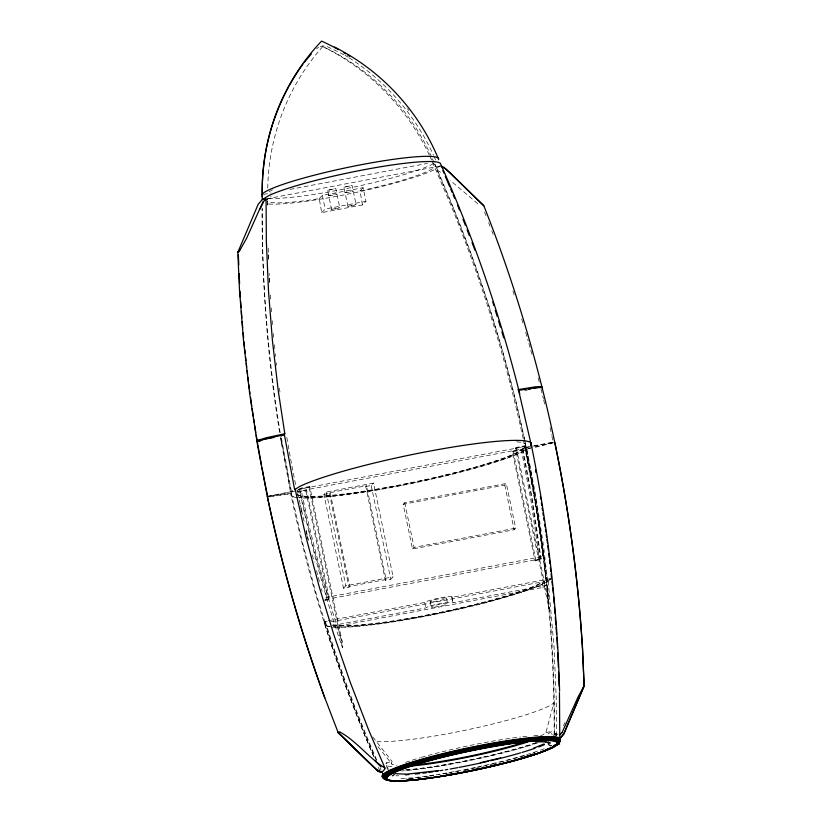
<?xml version="1.0" encoding="UTF-8"?>
<svg xmlns="http://www.w3.org/2000/svg" width="822" height="822" viewBox="0 0 822 822"><rect width="100%" height="100%" fill="white"/><g stroke="black" fill="none" stroke-linecap="round" stroke-linejoin="round"><path stroke-width="0.62" stroke-dasharray="4.11 3.08" d="M524.498 438.763L515.651 399.954L502.776 351.539L488.155 303.585L471.818 256.156L453.765 209.312L437.016 170.082L438.681 167.256M373.507 755.963C337.226 672.355 310.11 584.894 291.152 495.779L291.286 493.334L280.867 438.147M300.174 504.061L297.317 491.535L297.42 490.539L299.65 489.131L524.611 446.572C531.598 483.336 539.047 520.223 542.746 557.46L540.506 558.868L324.649 599.711L324.752 598.714L326.981 597.306L542.839 556.463M327.608 190.344L335.787 188.536L339.774 207.617L336.177 208.901L331.595 209.425L327.608 190.344L335.787 188.536M331.595 209.425L339.774 207.617M343.915 187.252L352.083 185.453L356.07 204.534L352.474 205.819L347.891 206.332L343.915 187.252L352.083 185.453M347.891 206.332L356.07 204.534M373.876 756.805L363.807 733.214L345.764 686.37L329.427 638.941L324.669 623.353L324.824 621.689L327.218 621.237M269.945 496.889L291.348 493.642L302.465 542.469L315.35 590.884L325.214 623.251L325.029 625.182A116.58 13.193 -11.8 0 0 332.417 627.063M524.611 446.572L524.518 447.569L522.278 448.976L297.317 491.535M296.537 494.269A117.71 13.327 -11.8 0 0 409.664 482.935A117.71 13.327 -11.8 0 0 525.063 447.466L525.402 443.839A117.71 13.327 -11.8 0 0 515.98 441.804M540.465 735.978A79.313 8.98 -11.8 0 0 545.931 732.546L553.915 702.697A93.431 10.573 -11.8 0 1 469.516 729.34A93.431 10.573 -11.8 0 1 375.356 740.92M563.46 725.877L564.991 722.476M319.244 198.616L322.358 195.4L363.108 187.693L365.954 201.318L362.451 204.935L321.7 212.651L319.244 198.616L318.052 198.821A86.053 9.741 -11.8 0 1 271.106 196.242M321.7 212.651L325.204 209.024L365.954 201.318M362.451 204.935L359.995 190.899L363.108 187.693M300.472 488.915L308.98 487.302L309.76 486.501L342.106 641.345L342.507 647.767L337.873 634.337A1387.68 1359.845 44.1 0 1 299.259 489.141M297.913 492.409L305.856 490.909L306.637 490.107L329.417 599.135L325.245 600.584M386.124 579.489L349.72 586.384L348.949 587.185L343.514 588.213L323.919 494.443L326.252 492.039L373.527 483.089L393.111 576.859L390.779 579.263L385.343 580.291L365.759 486.521L366.53 485.72L386.124 579.489L385.343 580.291M323.919 494.443L329.355 493.416L330.136 492.614L366.53 485.72M365.759 486.521L371.195 485.494L373.527 483.089M403.17 504.297L404.732 502.694L506.321 483.47L515.661 528.166L514.11 529.769L412.51 548.993L403.17 504.297L504.77 485.072L506.321 483.47M343.514 588.213L345.846 585.809L393.111 576.859M412.51 548.993L414.062 547.39L515.661 528.166M515.435 448.237L516.216 447.435L525.227 445.73A1387.68 1359.845 44.1 0 1 547.904 593.946L548.962 608.701L515.435 448.237L525.166 446.397A1387.68 1359.845 44.1 0 1 547.842 594.604L548.962 608.701M522.884 449.182L532.235 498.338L541.112 559.083L535.091 560.871L512.322 451.843L513.092 451.042L522.884 449.182L525.124 447.785L532.522 446.377M535.091 560.871L535.872 560.07L541.112 559.083M316.562 48.734L318.638 47.234M433.441 163.516L431.54 164.708A90.523 10.244 -11.8 0 1 350.316 187.796A90.523 10.244 -11.8 0 1 268.753 198.318M440.017 166.034L433.697 170A91.663 10.378 -11.8 0 1 350.162 193.653A91.663 10.378 -11.8 0 1 267.88 203.959M290.896 491.772L292.755 490.611M296.876 490.642L302.958 486.819M539.622 560.018L530.745 499.273L521.395 450.127L517.017 452.871A117.71 13.327 -11.8 0 1 394.704 486.203A117.71 13.327 -11.8 0 1 296.598 494.577M553.237 442.555L526.779 448.771L521.991 451.771A123.321 13.964 -11.8 0 1 409.603 483.593A123.321 13.964 -11.8 0 1 298.9 497.464M530.601 448.35L526.84 449.089L522.062 452.09A123.321 13.964 -11.8 0 1 409.675 483.901A123.321 13.964 -11.8 0 1 298.961 497.772M332.211 627.268L542.777 587.432L542.13 581.884L538.215 584.339A110.97 12.566 -11.8 0 1 429.978 614.404A110.97 12.566 -11.8 0 1 333.033 624.771M333.095 625.09A110.97 12.566 -11.8 0 0 444.25 611.804A110.97 12.566 -11.8 0 0 545.931 579.859L551.911 578.729L543.332 583.877A116.58 13.193 -11.8 0 1 438.311 613.695A116.58 13.193 -11.8 0 1 333.362 627.135M542.777 587.432L546.507 585.089C551.922 635.087 554.336 685.404 554.141 735.7M553.309 442.873L533.098 447.856M320.22 46.422L323.128 45.878L327.433 46.679L344.593 54.982M359.995 190.899L361.228 190.653A86.053 9.741 -11.8 0 0 432.228 163.414M263.492 194.424L271.055 192.985M289.981 189.409L427.461 163.393M440.222 165.993L267.767 198.626L267.808 204.935M524.693 390.861L527.19 390.388M309.76 486.501L300.749 488.206A1387.68 1359.845 44.1 0 0 339.373 633.402L342.106 641.345M267.284 496.241L294.41 491.114M525.063 447.466L532.461 446.069M533.694 445.832L554.655 441.866M269.811 496.087L294.471 491.422M533.755 446.151L554.716 442.185M296.845 491.957L306.637 490.107M512.322 451.843L521.395 450.127M324.176 600.132L329.417 599.135M376.733 759.929C357.036 714.719 339.805 668.409 325.307 621.278L424.717 602.464A14.015 1.582 -11.8 0 1 440.243 597.892A14.015 1.582 -11.8 0 1 451.884 597.327L551.295 578.513M330.578 621.915L542.13 581.884M332.365 625.604L425.858 607.92A14.015 1.582 -11.8 0 1 441.383 603.338A14.015 1.582 -11.8 0 1 453.025 602.773L546.507 585.089M388.446 770.841L386.741 762.662L392.176 761.634A79.313 8.98 -11.8 0 0 396.975 765.364M545.931 732.546L551.367 731.518L552.096 735.022M553.412 735.31A88.868 10.059 -11.8 0 0 555.764 733.512L557.665 733.152M291.286 493.334L267.684 496.591M324.669 623.353L325.214 623.251M437.016 170.082L442.02 173.052M267.756 188.094A225.803 221.272 44.1 0 1 322.697 46.556C370.681 68.729 410.157 108.638 431.55 156.992M477.788 203.702L450.251 180.419M377.966 746.623L391.94 764.08M372.798 736.964L392.176 761.634M433.934 162.324L432.588 159.201A84.923 9.617 -11.8 0 0 430.019 158.225M434.838 164.41C474.53 253.197 504.626 346.216 524.826 441.342M432.351 161.821L452.059 208.007A1387.68 1359.845 44.1 0 1 523.193 438.681M380.144 767.923L381.069 770.091M376.353 760.576C356.625 715.294 339.352 668.913 324.824 621.689M378.377 767.337L379.877 770.851M484.579 212.127L485.925 215.631M488.628 222.649L489.984 226.163M491.782 230.838L493.138 234.352M326.981 597.306L310.778 537.958L299.65 489.131M321.32 588.778L322.06 591.203M312.309 554.881L314.24 562.145M316.491 570.622L319.388 581.514M524.775 440.006L526.779 448.771M300.462 505.314L301.314 509.065M301.602 510.318L304.448 522.833M306.164 530.344L308.445 540.362M300.934 508.479L301.787 512.24M306.061 531.012L306.914 534.773M516.216 447.435L548.562 602.279M513.092 451.042L535.872 560.07M504.77 485.072L514.11 529.769M451.925 596.895L453.066 602.341M451.884 597.327L453.025 602.773M446.48 598.097L447.61 603.543M430.132 601.694L431.262 607.15M404.732 502.694L414.062 547.39M424.717 602.464L425.858 607.92M322.358 195.4L325.204 209.024M371.195 485.494L390.779 579.263M330.136 492.614L349.72 586.384M386.494 765.282L387.47 769.947M329.355 493.416L348.949 587.185M326.252 492.039L345.846 585.809M308.98 487.302L342.507 647.767M305.856 490.909L328.636 599.937M526.84 449.089L536.191 498.245L543.753 547.668L547.637 581.164M525.402 443.839C545.171 539.735 555.138 637.646 554.408 735.567M525.124 447.785L534.475 496.93L542.037 546.363L545.931 579.859M522.278 448.976L531.629 498.132L540.506 558.868M291.44 491.669L281.443 438.239M281.936 444.178L280.97 437.828M280.189 432.762C268.034 358.608 261.971 283.446 262.228 208.295M279.614 432.321C267.602 358.474 261.807 283.631 262.105 208.829M280.384 437.396L291.08 495.471A123.321 13.964 -11.8 0 0 297.307 497.289M548.192 581.051L554.028 646.965L556.186 696.809L556.453 736.173M268.167 254.512L268.383 259.516M269.184 278.298L269.349 282.059M556.319 735.68L556.309 733.409A89.434 10.121 -11.8 0 1 553.946 735.228M555.764 733.512L555.775 735.782M267.52 201.277L267.54 205.089M345.209 55.331A222.793 218.323 44.1 0 1 348.23 57.211M349.227 57.848A222.793 218.323 44.1 0 1 433.461 155.214M433.944 156.293A222.793 218.323 44.1 0 1 435.835 160.639M269.061 191.855A84.923 9.617 -11.8 0 1 273.582 189.296M322.697 46.556A225.803 221.272 44.1 0 1 429.32 155.101M429.844 156.211A225.803 221.272 44.1 0 1 431.858 160.691M407.435 108.699A222.793 218.323 44.1 0 1 408.883 110.58M523.47 439.934A1387.68 1359.845 44.1 0 1 547.74 595.673M307.993 539.458A1387.68 1359.845 44.1 0 1 307.079 535.718M295.571 484.363A1387.68 1359.845 44.1 0 1 287.741 442.75M287.525 441.486A1387.68 1359.845 44.1 0 1 286.662 436.431M279.963 392.063A1387.68 1359.845 44.1 0 1 279.459 388.251M276.634 365.358A1387.68 1359.845 44.1 0 1 276.346 362.821M275.637 356.45A1387.68 1359.845 44.1 0 1 275.37 353.902M274.836 348.805A1387.68 1359.845 44.1 0 1 274.322 343.709M273.705 337.339A1387.68 1359.845 44.1 0 1 273.346 333.506M272.565 324.577A1387.68 1359.845 44.1 0 1 272.246 320.755M271.537 311.815A1387.68 1359.845 44.1 0 1 271.26 307.993M270.633 299.054A1387.68 1359.845 44.1 0 1 270.233 292.663M269.637 282.449A1387.68 1359.845 44.1 0 1 269.184 273.5M268.589 259.433A1387.68 1359.845 44.1 0 1 268.178 246.651M512.907 290.906A1449.391 1420.324 44.1 0 1 514.87 296.989M521.693 318.946A1449.391 1420.324 44.1 0 1 523.162 323.837M525.7 332.407A1449.391 1420.324 44.1 0 1 528.176 340.996M528.875 343.452A1449.391 1420.324 44.1 0 1 532.296 355.751M538.194 377.956A1449.391 1420.324 44.1 0 1 539.458 382.908M541.01 389.094A1449.391 1420.324 44.1 0 1 543.445 399.009M543.743 400.242A1449.391 1420.324 44.1 0 1 544.626 403.972M550.031 427.594A1449.391 1420.324 44.1 0 1 551.654 435.074M551.922 436.318A1449.391 1420.324 44.1 0 1 552.713 440.058M297.369 497.608A123.321 13.964 -11.8 0 1 291.152 495.779M405.544 762.405A86.053 9.741 -11.8 0 1 420.217 757.72M421.316 757.401A86.053 9.741 -11.8 0 1 520.48 736.985M522.802 736.718A86.053 9.741 -11.8 0 1 527.95 736.173M533.91 735.659A86.053 9.741 -11.8 0 1 540.989 735.289M467.389 769.957A90.697 10.265 -11.8 0 1 463.721 770.687M412.521 778.629A90.697 10.265 -11.8 0 1 409.88 778.886M534.803 752.51A90.934 10.296 -11.8 0 1 532.409 753.281M524.775 755.613A90.934 10.296 -11.8 0 1 495.234 763.412M494.043 763.7A90.934 10.296 -11.8 0 1 482 766.453M480.798 766.721A90.934 10.296 -11.8 0 1 477.14 767.512M475.917 767.769A90.934 10.296 -11.8 0 1 462.385 770.522M458.758 771.211A90.934 10.296 -11.8 0 1 448.617 773.06M447.363 773.276A90.934 10.296 -11.8 0 1 438.753 774.714M433.739 775.495A90.934 10.296 -11.8 0 1 429.824 776.071M428.539 776.256A90.934 10.296 -11.8 0 1 422.272 777.098M421.059 777.252A90.934 10.296 -11.8 0 1 416.384 777.807M413.62 778.115A90.934 10.296 -11.8 0 1 405.852 778.835M544.215 748.78A91.119 10.316 -11.8 0 1 524.785 755.151M523.696 755.469A91.119 10.316 -11.8 0 1 436.215 774.663M433.564 775.064A91.119 10.316 -11.8 0 1 399.893 778.783M558.107 734.015A92.794 10.501 -11.8 0 1 555.96 735.361M537.835 742.841A92.794 10.501 -11.8 0 1 401.526 770.954M536.437 742.728A89.434 10.121 -11.8 0 1 405.174 770.101M398.701 775.763A88.293 9.998 -11.8 0 1 396.029 775.804M550.709 579.068A116.58 13.193 -11.8 0 1 451.309 610.602A116.58 13.193 -11.8 0 1 333.3 626.826M330.619 626.559A116.58 13.193 -11.8 0 1 325.307 621.278M551.367 731.518A84.923 9.617 -11.8 0 1 545.51 735.187M391.878 766.649A84.923 9.617 -11.8 0 1 386.741 762.662M536.016 742.769A88.868 10.059 -11.8 0 1 404.403 770.06M328.759 195.657C338.551 195.605 340.103 191.67 328.759 195.657M345.065 192.574C354.857 192.523 356.409 188.587 345.065 192.574M433.215 601.704A8.405 0.956 -11.8 0 0 446.449 598.354A8.405 0.956 -11.8 0 0 435.239 599.628A8.405 0.956 -11.8 0 0 433.215 601.704M434.355 607.16A8.405 0.956 -11.8 0 0 447.589 603.8A8.405 0.956 -11.8 0 0 436.379 605.074A8.405 0.956 -11.8 0 0 434.355 607.16"/><path stroke-width="1.23" d="M559.453 692.597L559.751 734.95C559.597 738.238 560.686 743.889 556.145 744.773A86.916 9.843 -11.8 0 1 419.333 779.451A86.916 9.843 -11.8 0 1 440.222 757.925A86.916 9.843 -11.8 0 1 556.145 744.773M260.738 440.808L256.998 441.517L266.184 438.619L284.402 434.704L294.605 489.45L295.16 489.337L306.277 538.153L319.162 586.569L333.773 634.533L350.121 681.952L368.164 728.795L384.922 768.036L384.83 769.084L381.994 772.259L384.316 775.937L387.655 776.656M262.033 196.777L262.29 193.992A222.793 218.323 44.1 0 1 321.566 41.1A222.793 218.323 44.1 0 1 338.5 49.608M530.611 445.175L530.848 442.647A123.321 13.964 -11.8 0 0 428.077 451.412A123.321 13.964 -11.8 0 0 299.938 486.336L294.625 489.676M239.788 249.59L237.835 252.303L239.253 251.419L246.631 238.257L262.927 201.863L266.071 199.15L265.64 198.575L262.126 199.695L258.2 204.267L237.835 252.303L239.438 289.323L243.579 341.346L249.611 393.214L257.512 444.866L267.284 496.241A1450.327 1421.238 44.1 0 0 324.721 697.559L338.191 732.669L369.838 763.556M440.9 166.075L444.014 167.493L450.415 173.175L483.809 205.757C514.212 282.223 537.506 361.413 554.655 441.866A1450.327 1421.238 44.1 0 1 582.5 648.784L584.103 685.805L563.738 733.841L559.607 738.659M559.751 734.95L562.053 732.546L578.051 697.015L584.103 685.805M260.009 209.199L263.718 201.606M304.048 62.657L311.322 53.975M560.214 738.341L563.8 734.159L584.165 686.123L582.562 649.103A1450.327 1421.238 44.1 0 0 554.716 442.185M281.114 436.102L284.833 433.769L278.247 390.758L272.483 341.13L268.517 291.358L266.369 241.504L266.071 199.15M533.457 748.256L544.061 743.951M480.356 762.713L500.69 757.905M284.833 433.769L266.061 437.797L256.875 440.695L273.839 437.479M528.608 389.268L531.033 388.816M533.457 388.354L541.945 386.751L535.502 386.813L517.86 389.679M554.213 745.143L559.638 744.116M530.652 444.774L531.197 444.681L518.62 390.388L535.718 387.624L542.16 387.563M439.154 770.512L407.013 774.149L395.433 773.708M535.646 741.834L545.849 741.876M444.014 167.493L444.548 167.493M562.053 732.546L562.597 732.556M377.452 770.923L380.699 772.567L381.305 772.197L376.312 769.639L338.191 732.669M545.181 741.763L550.288 743.067L549.641 742.759M384.922 768.036C368.595 757.905 356.758 741.136 339.609 731.837L338.119 732.351L376.24 769.32L381.994 772.259M441.322 166.547L445.688 168.787L483.809 205.757M334.369 46.998C380.699 70.117 418.11 110.23 438.044 157.999M267.756 496.899L267.345 496.56A1450.327 1421.238 44.1 0 0 324.782 697.878M371.585 765.251L377.986 770.933M375.294 761.049L380.966 766.916M442.863 170.668L443.839 172.959M445.308 176.401L449.726 186.738M450.703 189.039L452.172 192.482M453.158 194.773L454.628 198.225M457.649 205.315L459.447 209.98M463.043 219.32L465.293 225.156M467.091 229.821L469.341 235.657M472.034 242.654L473.38 246.158M473.832 247.319L474.952 250.217M492.758 301.972L493.858 305.568M495.317 310.356L497.146 316.336M498.605 321.125L500.423 327.105M501.882 331.893L503.711 337.883M519.73 393.851C499.951 314.867 473.544 237.548 440.284 163.208A91.663 10.378 -11.8 0 0 363.889 169.733A91.663 10.378 -11.8 0 0 268.65 195.687L262.331 199.654L262.29 193.992A90.523 10.244 -11.8 0 1 358.762 165.181A90.523 10.244 -11.8 0 1 438.537 159.725M530.848 442.647C547.74 524.436 557.357 607.684 559.587 691.168M535.441 469.989L535.923 472.506M540.383 496.478L540.773 499.005M541.359 502.807L541.749 505.345M542.13 507.883L542.52 510.411M542.91 512.949L543.291 515.486M543.681 518.014L544.072 520.552M544.657 524.354L545.037 526.881M545.428 529.419L545.818 531.957M546.198 534.485L546.589 537.023M546.979 539.551L547.565 543.352M547.863 545.921L548.305 549.733M548.747 553.555L549.188 557.367M549.486 559.916L549.928 563.728M550.37 567.54L550.812 571.362M551.11 573.9L551.552 577.722M551.994 581.534L552.446 585.356M552.733 587.894L553.329 592.981M553.638 596.834L554.141 603.214M554.449 607.037L554.953 613.418M555.261 617.25L555.867 624.895M556.073 627.453L556.586 633.824M556.884 637.656L557.522 647.89M557.737 652.997L558.344 667.053M558.57 672.16L559.176 686.216M238.349 254.943L238.781 264.91M239.161 273.623L239.592 283.58M262.228 194.66A222.793 218.323 44.1 0 1 288.666 86.793M289.272 85.673A222.793 218.323 44.1 0 1 302.876 64.229M343.647 52.557A222.793 218.323 44.1 0 1 345.682 53.779M347.706 55.012A222.793 218.323 44.1 0 1 349.72 56.276M267.427 495.337A1449.391 1420.324 44.1 0 1 261.982 467.831M261.509 465.324A1449.391 1420.324 44.1 0 1 257.923 445.247M257.707 443.993A1449.391 1420.324 44.1 0 1 256.238 435.198M255.827 432.68A1449.391 1420.324 44.1 0 1 254.615 425.138M254.224 422.621A1449.391 1420.324 44.1 0 1 253.649 418.84M253.258 416.322A1449.391 1420.324 44.1 0 1 252.138 408.76M251.779 406.243A1449.391 1420.324 44.1 0 1 250.535 397.416M250.022 393.625A1449.391 1420.324 44.1 0 1 249.683 391.108M249.354 388.58A1449.391 1420.324 44.1 0 1 248.861 384.788M248.542 382.261A1449.391 1420.324 44.1 0 1 247.915 377.216M247.607 374.688A1449.391 1420.324 44.1 0 1 247.145 370.897M246.703 367.095A1449.391 1420.324 44.1 0 1 246.271 363.303M245.984 360.776A1449.391 1420.324 44.1 0 1 245.573 356.974M245.162 353.183A1449.391 1420.324 44.1 0 1 244.761 349.381M244.504 346.853A1449.391 1420.324 44.1 0 1 244 341.788M243.631 337.986A1449.391 1420.324 44.1 0 1 243.158 332.92M242.706 327.855A1449.391 1420.324 44.1 0 1 242.161 321.515M241.843 317.713A1449.391 1420.324 44.1 0 1 241.349 311.374M241.062 307.572A1449.391 1420.324 44.1 0 1 240.61 301.222M240.343 297.42A1449.391 1420.324 44.1 0 1 239.942 291.07M382.97 777.684A90.934 10.296 -11.8 0 1 472.373 747.486A90.934 10.296 -11.8 0 1 559.515 741.526M382.703 777.263A91.119 10.316 -11.8 0 1 472.28 747.013A91.119 10.316 -11.8 0 1 559.597 741.033M390.173 780.417A89.711 10.152 -11.8 0 1 472.681 749.171A89.711 10.152 -11.8 0 1 552.466 747.177M551.541 747.609A89.711 10.152 -11.8 0 1 542.16 751.411M534.279 754.123A89.711 10.152 -11.8 0 1 528.217 756.034M523.306 757.504A89.711 10.152 -11.8 0 1 519.977 758.459M494.721 765.015A89.711 10.152 -11.8 0 1 490.981 765.888M477.387 768.93A89.711 10.152 -11.8 0 1 474.962 769.443M451.74 773.964A89.711 10.152 -11.8 0 1 449.244 774.406M437.17 776.4A89.711 10.152 -11.8 0 1 434.561 776.8M409.51 779.893A89.711 10.152 -11.8 0 1 407.054 780.099M389.762 780.17A90.081 10.193 -11.8 0 1 472.619 748.801A90.081 10.193 -11.8 0 1 552.733 746.797M549.774 748.143A90.081 10.193 -11.8 0 1 546.301 749.572M530.878 754.915A90.081 10.193 -11.8 0 1 524.528 756.846M555.672 744.968A90.41 10.234 -11.8 0 1 552.949 746.376M389.381 779.873A90.41 10.234 -11.8 0 1 460.988 750.846A90.41 10.234 -11.8 0 1 559.186 742.461M403.941 780.53A89.3 10.111 -11.8 0 1 411.699 764.912A89.3 10.111 -11.8 0 1 530.693 740.262A89.3 10.111 -11.8 0 1 540.527 752.243M539.509 752.592A89.3 10.111 -11.8 0 1 525.484 757.103M524.2 757.483A89.3 10.111 -11.8 0 1 517.541 759.394M515.209 760.042A89.3 10.111 -11.8 0 1 504.307 762.908M503.136 763.206A89.3 10.111 -11.8 0 1 498.348 764.388M495.902 764.984A89.3 10.111 -11.8 0 1 483.439 767.861M482.195 768.138A89.3 10.111 -11.8 0 1 464.132 771.889M461.738 772.361A89.3 10.111 -11.8 0 1 459.364 772.814M458.121 773.04A89.3 10.111 -11.8 0 1 445.719 775.259M443.294 775.66A89.3 10.111 -11.8 0 1 440.9 776.06M437.386 776.615A89.3 10.111 -11.8 0 1 434.797 777.016M432.228 777.396A89.3 10.111 -11.8 0 1 429.69 777.756M427.183 778.105A89.3 10.111 -11.8 0 1 423.536 778.588M421.172 778.886A89.3 10.111 -11.8 0 1 417.751 779.287M412.408 779.852A89.3 10.111 -11.8 0 1 406.222 780.376M387.429 779.348A90.697 10.265 -11.8 0 1 467.019 749.089A90.697 10.265 -11.8 0 1 557.943 743.201M551.49 745.657A2.805 2.743 44.1 0 1 548.284 742.009M394.375 773.975A2.805 2.743 44.1 0 1 392.3 775.783M527.786 741.937A84.923 9.617 -11.8 0 1 412.202 765.97M544.431 744.64A84.923 9.617 -11.8 0 1 538.739 746.91M535.112 748.215A84.923 9.617 -11.8 0 1 521.949 752.449M520.634 752.839A84.923 9.617 -11.8 0 1 490.755 760.679M488.247 761.264A84.923 9.617 -11.8 0 1 458.974 767.409M457.72 767.645A84.923 9.617 -11.8 0 1 450.199 769.022M447.713 769.454A84.923 9.617 -11.8 0 1 445.257 769.865M442.822 770.276A84.923 9.617 -11.8 0 1 440.428 770.656M438.075 771.036A84.923 9.617 -11.8 0 1 435.444 771.437M432.845 771.817A84.923 9.617 -11.8 0 1 429.002 772.361M426.505 772.701A84.923 9.617 -11.8 0 1 422.878 773.163M419.405 773.574A84.923 9.617 -11.8 0 1 415.254 774.016M408.811 774.581A84.923 9.617 -11.8 0 1 405.318 774.817M523.347 742.451A79.313 8.98 -11.8 0 1 417.206 764.604M418.706 779.564A87.913 9.956 -11.8 0 0 557.09 744.485A87.913 9.956 -11.8 0 0 439.832 757.781A87.913 9.956 -11.8 0 0 418.706 779.564M418.388 779.523A88.396 10.008 -11.8 0 0 557.532 744.259A88.396 10.008 -11.8 0 0 439.626 757.627A88.396 10.008 -11.8 0 0 418.388 779.523M418.069 779.431A88.868 10.059 -11.8 0 0 557.943 743.982A88.868 10.059 -11.8 0 0 439.421 757.422A88.868 10.059 -11.8 0 0 418.069 779.431"/></g></svg>
